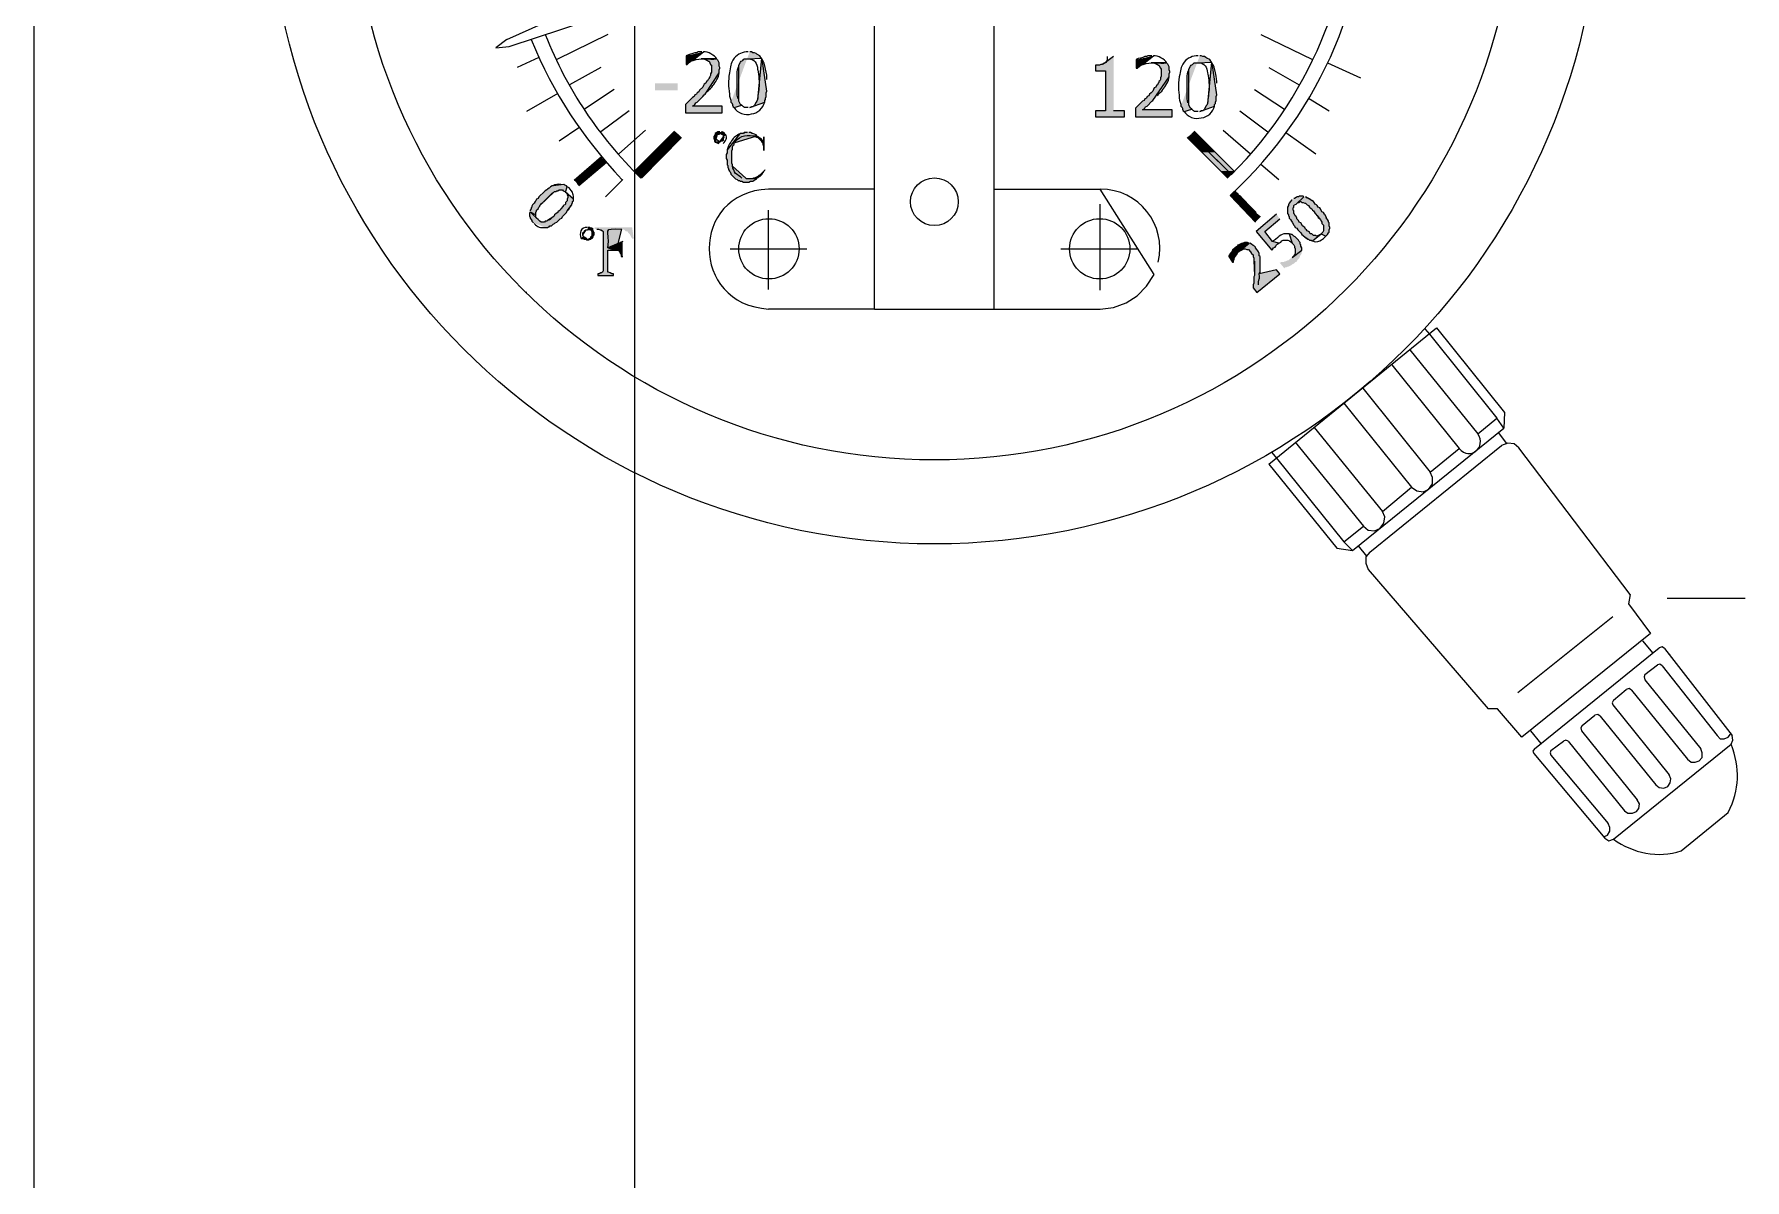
# Model space of a CAD drawing. Header units: millimetres. Extents: x 183355 to 194386, y -190559 to -183233.
# Drawn here: x 186177.2 to 186319.7, y -184347.4 to -184252 of the extents above; entities that cross this region are included whole.
import ezdxf

# ---------------------------------------------------------------- set-up
doc = ezdxf.new("R2010")
doc.units = ezdxf.units.MM
doc.header["$LTSCALE"] = 13
doc.linetypes.add('DASHED', pattern=[0.75, 0.5, -0.25])
doc.layers.add('4虚线层', color=6, linetype='DASHED')
doc.layers.add('PDF_几何图形', color=7, linetype='Continuous')
doc.layers.add('PDF_实体填充', color=7, linetype='Continuous', true_color=0xffffff)
doc.layers.add('标注、文本', color=3, linetype='Continuous', lineweight=25)

# ---------------------------------------------------------------- blocks, each defined once
blk = doc.blocks.new('A$C1C912F39')
at = {"layer": 'PDF_实体填充', "transparency": 33554559}
for points in [[(37.34, 66.23), (36.04, 66.23), (36.23, 66.23), (36.36, 66.17), (36.43, 66.17), (36.56, 66.1), (36.62, 66.04), (36.69, 66.04), (36.82, 65.77), (36.89, 65.71), (36.89, 65.12), (36.82, 64.99), (36.82, 64.86), (36.76, 64.73), (36.69, 64.67), (36.69, 64.6), (36.62, 64.53), (36.56, 64.4), (36.49, 64.34), (36.43, 64.21), (36.3, 64.14), (36.23, 64.01), (36.17, 63.88), (35.91, 63.62), (35.84, 63.49), (35.71, 63.42), (35.65, 63.29), (35.52, 63.23), (35.45, 63.1), (35.32, 63.03), (34.73, 62.45), (34.73, 61.73), (37.8, 61.73), (37.8, 62.31), (35.32, 62.31), (35.45, 62.38), (35.52, 62.45), (35.58, 62.58), (35.71, 62.64), (35.97, 62.9), (36.1, 63.03), (36.17, 63.1), (36.3, 63.23), (36.36, 63.29), (37.54, 65.06), (37.54, 65.32), (37.6, 65.45), (37.6, 65.51), (37.54, 65.64), (37.54, 65.91), (37.41, 66.17)], [(34.8, 66.49), (34.8, 65.77), (34.86, 65.77), (35.06, 65.97), (35.19, 66.04), (35.32, 66.1), (36.23, 66.82)], [(38.52, 62.64), (38.58, 62.58), (38.65, 62.45), (38.65, 62.38), (38.71, 62.25), (38.78, 62.18), (39.43, 62.38), (39.3, 62.45), (39.17, 62.71), (39.17, 62.77), (39.17, 65.64), (39.17, 65.71), (39.3, 65.97), (39.37, 66.04), (39.5, 66.1), (39.56, 66.17), (39.63, 66.23), (39.95, 66.23), (41.06, 66.3), (41, 66.36), (40.93, 66.49), (40.67, 66.62), (40.61, 66.69), (40.48, 66.75), (40.35, 66.75), (40.22, 66.82), (40.08, 66.82)], [(41.06, 66.3), (40.74, 62.84), (40.67, 62.71), (40.61, 62.64), (40.48, 62.38), (40.35, 62.25), (40.22, 62.25), (40.08, 62.18), (41.33, 62.64), (41.33, 62.77), (41.39, 62.84), (41.39, 62.97), (41.46, 63.1), (41.46, 63.42), (41.52, 63.56), (41.13, 66.17)], [(70.38, 66.43), (69.59, 65.84), (69.53, 65.84), (69.46, 65.77), (69.33, 65.77), (69.2, 65.71), (68.88, 65.71), (68.88, 65.25), (69.72, 65.25), (69.72, 61.92), (68.88, 61.92), (68.88, 61.4), (71.29, 61.4), (71.29, 61.92), (70.38, 61.92)], [(74.82, 65.91), (73.51, 65.91), (73.71, 65.91), (73.84, 65.84), (73.9, 65.84), (74.03, 65.77), (74.1, 65.71), (74.16, 65.71), (74.29, 65.45), (74.36, 65.38), (74.36, 64.8), (74.29, 64.67), (74.29, 64.53), (74.23, 64.4), (74.16, 64.34), (74.16, 64.27), (74.1, 64.21), (74.03, 64.08), (73.97, 64.01), (73.9, 63.88), (73.77, 63.82), (73.71, 63.69), (73.64, 63.56), (73.51, 63.42), (73.38, 63.29), (73.32, 63.16), (73.18, 63.1), (73.12, 62.97), (72.99, 62.9), (72.92, 62.77), (72.79, 62.71), (72.21, 62.12), (72.21, 61.4), (75.27, 61.4), (75.27, 61.99), (72.79, 61.99), (72.92, 62.05), (72.99, 62.12), (73.05, 62.25), (73.18, 62.31), (73.58, 62.71), (73.64, 62.77), (75.01, 64.73), (75.01, 64.99), (75.08, 65.12), (75.08, 65.19), (75.01, 65.32), (75.01, 65.58), (74.88, 65.84)], [(72.27, 66.17), (72.27, 65.45), (72.34, 65.45), (72.53, 65.64), (72.79, 65.77), (73.71, 66.49)], [(75.99, 62.31), (76.06, 62.25), (76.12, 62.12), (76.12, 62.05), (76.19, 61.92), (76.25, 61.86), (76.91, 62.05), (76.78, 62.12), (76.64, 62.38), (76.64, 62.45), (76.64, 65.32), (76.64, 65.38), (76.78, 65.64), (76.84, 65.71), (76.97, 65.77), (77.04, 65.84), (77.1, 65.91), (77.43, 65.91), (78.54, 65.97), (78.47, 66.04), (78.41, 66.17), (78.15, 66.3), (78.08, 66.36), (77.95, 66.43), (77.82, 66.43), (77.69, 66.49), (77.56, 66.49)], [(78.54, 65.97), (78.21, 62.51), (78.15, 62.38), (78.08, 62.31), (77.95, 62.05), (77.82, 61.92), (77.69, 61.92), (77.56, 61.86), (78.8, 62.31), (78.8, 62.45), (78.86, 62.51), (78.86, 62.64), (78.93, 62.77), (78.93, 63.1), (78.99, 63.23), (78.6, 65.84)], [(34.08, 63.62), (34.08, 64.21), (32.19, 64.21), (32.19, 63.62)], [(37.6, 60.16), (37.41, 60.16), (37.34, 60.1), (37.21, 60.03), (37.21, 59.96), (37.15, 59.83), (37.08, 59.77), (37.08, 59.57), (37.15, 59.51), (37.15, 59.38), (37.21, 59.31), (37.41, 59.96), (37.54, 59.96), (37.67, 60.03), (38, 60.03), (37.93, 60.1), (37.8, 60.16), (37.73, 60.16)], [(38, 60.03), (37.67, 60.03), (37.73, 59.96), (37.87, 59.9), (37.87, 59.83), (37.93, 59.7), (37.87, 59.57), (37.87, 59.44), (37.8, 59.38), (37.67, 59.38), (37.6, 59.31), (37.21, 59.31), (37.28, 59.31), (37.34, 59.25), (37.47, 59.18), (38.06, 59.96)], [(39.89, 60.1), (39.63, 60.1), (39.56, 60.03), (39.3, 60.03), (39.24, 59.96), (38.19, 58.66), (38.19, 58.4), (38.13, 58.27), (38.13, 57.94), (38.19, 57.81), (38.19, 57.42), (38.26, 57.35), (38.26, 57.22), (38.32, 57.09), (38.32, 57.03), (38.39, 56.9), (38.45, 56.83), (38.52, 56.7), (38.52, 56.63), (38.91, 56.24), (39.04, 56.18), (39.11, 56.11), (39.24, 56.11), (39.3, 56.05), (39.43, 56.05), (39.56, 55.98), (40.02, 55.98), (40.15, 56.05), (40.35, 56.05), (40.41, 56.11), (40.67, 56.24), (39.82, 56.24), (39.76, 56.31), (38.65, 57.29), (38.65, 57.42), (38.58, 57.55), (38.58, 58.59), (38.65, 58.72), (38.65, 58.92), (38.71, 59.05), (38.78, 59.12), (38.78, 59.25), (40.67, 59.83), (40.61, 59.9), (40.35, 60.03), (40.28, 60.03), (40.15, 60.1), (40.02, 60.1)], [(40.67, 59.83), (39.95, 59.83), (40.35, 59.83), (40.48, 59.77), (40.54, 59.7), (40.67, 59.64), (40.74, 59.64), (40.93, 59.44), (41.19, 59.51), (41.13, 59.51), (41.06, 59.64), (40.93, 59.7), (40.87, 59.77), (40.74, 59.83)], [(41.33, 59.77), (41.19, 59.77), (41.19, 59.51), (40.93, 59.44), (41, 59.38), (41.06, 59.25), (41.13, 59.18), (41.13, 59.05), (41.19, 58.99), (41.19, 58.59), (41.33, 58.59)], [(41.39, 57.03), (41.33, 57.03), (41.13, 56.83), (41.06, 56.77), (41, 56.7), (40.93, 56.63), (40.8, 56.57), (40.74, 56.5), (40.48, 56.37), (40.41, 56.37), (40.28, 56.31), (40.22, 56.31), (40.08, 56.24), (39.95, 56.24), (40.67, 56.24), (40.8, 56.31), (40.87, 56.37), (41, 56.44), (41.06, 56.5), (41.13, 56.57), (41.19, 56.7), (41.26, 56.77), (41.33, 56.9), (41.39, 56.96)], [(21.81, 53.5), (22.26, 53.24), (22.26, 53.44), (22.33, 53.57), (22.33, 53.63), (22.46, 53.76), (22.52, 53.89), (22.59, 53.96), (22.59, 54.02), (23.83, 55.2), (23.96, 55.2), (24.02, 55.26), (24.09, 55.26), (24.22, 55.33), (24.48, 55.33), (24.55, 55.26), (24.68, 55.2), (24.74, 55.13), (24.87, 55.59), (24.81, 55.66), (24.68, 55.72), (24.61, 55.79), (23.7, 55.66), (23.63, 55.66), (23.5, 55.59), (23.37, 55.46), (23.24, 55.39), (23.18, 55.33), (23.05, 55.26), (22.98, 55.2), (22.52, 54.74), (22.46, 54.61), (22.33, 54.55), (22.26, 54.42), (22.2, 54.35), (22.13, 54.22), (22, 54.09), (21.94, 53.96), (21.94, 53.89), (21.87, 53.83), (21.87, 53.76), (21.81, 53.63), (21.81, 53.57)], [(23.05, 52.2), (23.24, 52.2), (23.31, 52.26), (23.37, 52.26), (23.44, 52.33), (23.57, 52.33), (23.7, 52.46), (23.83, 52.52), (23.89, 52.59), (24.02, 52.65), (24.29, 52.91), (24.42, 52.98), (24.48, 53.11), (24.68, 53.31), (24.74, 53.37), (24.81, 53.44), (24.87, 53.57), (25.27, 54.09), (25.27, 54.15), (25.33, 54.28), (25.33, 54.35), (25.4, 54.42), (25.4, 54.55), (24.74, 55.13), (24.81, 55.07), (24.87, 55), (24.87, 54.94), (24.94, 54.81), (24.94, 54.68), (24.87, 54.55), (24.87, 54.42), (24.81, 54.35), (24.74, 54.28), (24.74, 54.15), (24.68, 54.09), (24.55, 54.02), (24.55, 53.96), (24.35, 53.76), (24.29, 53.63), (24.22, 53.57), (24.09, 53.5), (24.09, 53.44), (23.96, 53.37), (23.83, 53.24), (23.76, 53.11), (23.24, 52.78), (23.18, 52.72), (23.05, 52.72), (22.98, 52.65), (22.72, 52.65), (22.59, 52.72), (21.81, 53.5), (21.74, 53.37), (21.74, 53.17), (21.81, 53.04), (21.81, 52.98), (21.87, 52.85), (21.94, 52.78), (21.94, 52.72), (22.07, 52.59)], [(85.26, 54.48), (85.2, 54.48), (85.13, 54.35), (85, 54.22), (84.94, 54.09), (84.94, 54.02), (84.87, 53.89), (84.87, 53.37), (84.94, 53.24), (84.94, 53.17), (85, 53.11), (85, 52.98), (85.13, 52.85), (85.2, 52.72), (85.26, 52.65), (85.39, 52.39), (85.46, 52.33), (85.52, 52.2), (85.65, 52.13), (85.72, 52), (85.98, 51.74), (86.05, 51.61), (86.57, 51.22), (86.63, 51.22), (86.7, 51.15), (86.83, 51.15), (86.89, 51.09), (86.96, 51.09), (87.68, 51.67), (87.61, 51.61), (87.48, 51.54), (87.42, 51.54), (87.29, 51.48), (87.22, 51.54), (87.02, 51.54), (86.89, 51.67), (86.76, 51.67), (86.7, 51.8), (86.63, 51.87), (86.5, 51.93), (86.44, 52), (86.37, 52.07), (86.31, 52.2), (86.24, 52.26), (86.11, 52.33), (85.98, 52.59), (85.85, 52.65), (85.78, 52.78), (85.65, 52.91), (85.65, 52.98), (85.59, 53.11), (85.52, 53.17), (85.46, 53.31), (85.39, 53.37), (85.39, 53.57), (85.33, 53.63), (85.33, 53.83), (85.39, 53.89), (85.39, 54.02), (85.46, 54.09), (85.59, 54.15), (86.24, 54.74), (86.18, 54.81), (85.85, 54.81), (85.78, 54.74), (85.65, 54.74), (85.59, 54.68), (85.46, 54.61), (85.39, 54.61)], [(86.24, 54.74), (85.59, 54.15), (85.72, 54.28), (85.85, 54.28), (85.92, 54.35), (85.98, 54.35), (86.05, 54.28), (86.18, 54.28), (86.31, 54.22), (86.37, 54.22), (86.5, 54.09), (86.63, 54.02), (86.7, 53.89), (86.76, 53.83), (86.89, 53.76), (86.96, 53.63), (87.02, 53.57), (87.09, 53.5), (87.16, 53.37), (87.55, 52.91), (87.61, 52.85), (87.68, 52.72), (87.74, 52.65), (87.74, 52.52), (87.87, 52.39), (87.87, 51.93), (87.81, 51.8), (87.68, 51.67), (88.07, 51.48), (88.13, 51.54), (88.2, 51.61), (88.27, 51.74), (88.33, 51.8), (88.33, 52), (88.4, 52.13), (88.4, 52.2), (88.33, 52.33), (88.33, 52.59), (88.27, 52.65), (88.27, 52.72), (88.2, 52.85), (88.13, 52.91), (88.13, 53.04), (88.07, 53.11), (88, 53.24), (87.94, 53.31), (87.87, 53.44), (87.74, 53.5), (87.61, 53.76), (87.55, 53.83), (87.42, 53.89), (87.35, 54.02), (87.29, 54.09), (87.16, 54.15), (87.09, 54.28), (87.02, 54.35), (86.37, 54.74)], [(83.96, 53.31), (82.26, 51.87), (83.56, 50.3), (83.63, 50.37), (83.7, 50.5), (83.83, 50.56), (83.89, 50.63), (83.96, 50.76), (84.02, 50.82), (84.15, 50.89), (83.63, 51.02), (82.98, 51.87), (84.22, 52.91)], [(26.05, 51.28), (26.51, 51.28), (26.44, 51.28), (26.38, 51.35), (26.31, 51.35), (26.24, 51.48), (26.18, 51.54), (26.18, 51.74), (26.24, 51.8), (26.31, 51.87), (26.31, 51.93), (26.44, 52), (26.57, 52), (27.03, 52.07), (26.9, 52.13), (26.83, 52.13), (26.77, 52.2), (26.64, 52.2)], [(27.03, 52.07), (26.57, 52), (26.7, 52), (26.83, 51.93), (26.9, 51.8), (26.9, 51.54), (26.77, 51.41), (26.77, 51.35), (26.64, 51.28), (26.11, 51.28), (26.18, 51.22), (26.31, 51.15), (26.44, 51.15), (26.51, 51.09), (26.64, 51.09), (26.77, 51.15), (26.83, 51.15), (26.9, 51.22), (27.03, 51.28), (27.09, 51.41), (27.09, 51.48), (27.16, 51.54), (27.16, 51.8), (27.09, 51.93)], [(30.29, 52.2), (27.16, 52.2), (27.16, 52.07), (27.35, 52.07)], [(30.29, 52.2), (27.35, 52.07), (29.51, 52.07), (29.64, 52), (29.7, 51.93), (29.77, 51.87), (29.9, 51.87), (29.97, 51.74), (30.1, 51.61), (30.23, 51.35), (30.29, 51.28), (30.42, 51.28)], [(27.35, 52.07), (27.48, 52.07), (27.62, 52), (27.68, 52), (27.81, 51.93), (27.88, 51.87), (27.88, 48.6), (27.81, 48.47), (27.75, 48.41), (27.68, 48.41), (27.55, 48.34), (27.42, 48.34), (27.42, 48.21), (28.73, 48.21), (28.73, 48.34), (28.59, 48.34), (28.46, 48.41), (28.33, 48.47), (28.27, 48.47), (28.27, 50.3), (28.99, 50.3), (29.44, 52.07)], [(83.89, 51.28), (83.83, 51.28), (83.76, 51.15), (83.7, 51.15), (83.63, 51.02), (84.28, 51.54), (84.15, 51.48), (84.02, 51.35)], [(85, 51.67), (85.26, 50.89), (85.39, 50.76), (85.46, 50.63), (85.46, 50.56), (85.52, 50.43), (85.52, 50.04), (85.46, 49.91), (85.39, 49.85), (85.26, 49.71), (86.05, 50.3), (86.05, 50.5), (85.98, 50.63), (85.98, 50.76), (85.92, 50.82), (85.92, 50.96), (85.85, 51.02), (85.78, 51.15), (85.52, 51.41), (85.39, 51.48), (85.26, 51.61), (85.2, 51.61), (85.07, 51.67)], [(29.51, 51.02), (28.27, 50.5), (28.99, 50.3), (29.12, 50.3), (29.25, 50.17), (29.25, 50.11), (29.31, 50.04), (29.38, 49.91), (29.38, 49.78), (29.51, 49.78)], [(80.63, 50.63), (80.56, 50.56), (80.5, 50.5), (80.3, 50.3), (80.24, 50.17), (80.1, 50.04), (80.04, 49.91), (79.97, 49.85), (79.97, 49.78), (80.3, 49.32), (80.37, 49.32), (80.37, 49.45), (80.43, 49.52), (80.43, 49.65), (80.5, 49.78), (80.63, 49.91), (80.76, 50.17), (80.89, 50.24), (81.67, 50.89), (81.54, 50.96), (81.28, 50.96), (80.69, 50.69)], [(81.67, 50.89), (80.89, 50.24), (81.02, 50.3), (81.08, 50.37), (81.15, 50.37), (81.21, 50.43), (81.35, 50.43), (81.48, 50.37), (81.61, 50.37), (81.8, 50.17), (81.87, 50.04), (82, 49.91), (82, 49.78), (82.06, 49.65), (82.06, 49.45), (82.13, 48.21), (82.06, 48.08), (82.06, 47.56), (82, 47.43), (82, 47.17), (82.32, 46.78), (84.22, 48.34), (83.96, 48.67), (82.52, 48.34), (82.59, 48.47), (82.59, 49.39), (82.59, 49.78), (82.52, 49.85), (82.52, 50.04), (82.45, 50.17), (82.39, 50.24), (82.32, 50.37), (82.19, 50.5), (82.19, 50.56), (82.13, 50.63), (82, 50.69), (81.87, 50.82), (81.74, 50.89)], [(84.28, 49.26), (84.22, 49.26), (84.61, 48.8), (84.67, 48.87), (84.74, 48.87), (84.87, 48.93), (84.94, 48.93), (85.07, 49), (85.2, 49.06), (85.26, 49.13), (85.39, 49.19), (85.46, 49.26), (85.52, 49.32), (85.59, 49.32), (85.65, 49.39), (85.72, 49.52), (85.85, 49.65), (85.92, 49.78), (85.92, 49.85), (85.98, 49.91), (86.05, 50.04), (86.05, 50.3), (85.26, 49.71), (85.2, 49.65), (85.07, 49.58), (84.94, 49.45), (84.87, 49.45), (84.74, 49.39), (84.67, 49.39), (84.54, 49.32), (84.35, 49.32)]]:
    blk.add_hatch(color=7, dxfattribs=at).paths.add_polyline_path(points, flags=16)
at = {"layer": 'PDF_几何图形'}
for p, q in [((41.65, 47.04), (41.65, 53.63)), ((66, 50.43), (72.4, 50.43)), ((113.4, 21.64), (113.27, 20.86))]:
    blk.add_line(p, q, dxfattribs=at)
for points in [[(19.85, 67.86), (47.59, 80.27)], [(50.47, 45.41), (50.47, 77.2)], [(60.45, 45.41), (60.45, 77.13)], [(20.04, 67.28), (48.96, 76.81)], [(19.85, 67.86), (18.93, 67.15), (20.04, 67.28)], [(28.27, 68.26), (24.02, 66.17)], [(82.65, 68.26), (86.96, 66.17)], [(22.52, 66.36), (20.7, 65.51)], [(37.34, 66.23), (36.04, 66.23), (36.23, 66.23), (36.36, 66.17), (36.43, 66.17), (36.56, 66.1), (36.62, 66.04), (36.69, 66.04), (36.82, 65.77), (36.89, 65.71), (36.89, 65.12), (36.82, 64.99), (36.82, 64.86), (36.76, 64.73), (36.69, 64.67), (36.69, 64.6), (36.62, 64.53), (36.56, 64.4), (36.49, 64.34), (36.43, 64.21), (36.3, 64.14), (36.23, 64.01), (36.17, 63.88), (35.91, 63.62), (35.84, 63.49), (35.71, 63.42), (35.65, 63.29), (35.52, 63.23), (35.45, 63.1), (35.32, 63.03), (34.73, 62.45), (34.73, 61.73), (37.8, 61.73), (37.8, 62.31), (35.32, 62.31), (35.45, 62.38), (35.52, 62.45), (35.58, 62.58), (35.71, 62.64), (35.97, 62.9), (36.1, 63.03), (36.17, 63.1), (36.3, 63.23), (36.36, 63.29), (37.54, 65.06), (37.54, 65.32), (37.6, 65.45), (37.6, 65.51), (37.54, 65.64), (37.54, 65.91), (37.41, 66.17)], [(34.8, 66.49), (34.8, 65.77), (34.86, 65.77), (35.06, 65.97), (35.19, 66.04), (35.32, 66.1), (36.23, 66.82)], [(38.52, 62.64), (38.58, 62.58), (38.65, 62.45), (38.65, 62.38), (38.71, 62.25), (38.78, 62.18), (39.43, 62.38), (39.3, 62.45), (39.17, 62.71), (39.17, 62.77), (39.17, 65.64), (39.17, 65.71), (39.3, 65.97), (39.37, 66.04), (39.5, 66.1), (39.56, 66.17), (39.63, 66.23), (39.95, 66.23), (41.06, 66.3), (41, 66.36), (40.93, 66.49), (40.67, 66.62), (40.61, 66.69), (40.48, 66.75), (40.35, 66.75), (40.22, 66.82), (40.08, 66.82)], [(41.06, 66.3), (40.74, 62.84), (40.67, 62.71), (40.61, 62.64), (40.48, 62.38), (40.35, 62.25), (40.22, 62.25), (40.08, 62.18), (41.33, 62.64), (41.33, 62.77), (41.39, 62.84), (41.39, 62.97), (41.46, 63.1), (41.46, 63.42), (41.52, 63.56), (41.13, 66.17)], [(70.38, 66.43), (69.59, 65.84), (69.53, 65.84), (69.46, 65.77), (69.33, 65.77), (69.2, 65.71), (68.88, 65.71), (68.88, 65.25), (69.72, 65.25), (69.72, 61.92), (68.88, 61.92), (68.88, 61.4), (71.29, 61.4), (71.29, 61.92), (70.38, 61.92)], [(74.82, 65.91), (73.51, 65.91), (73.71, 65.91), (73.84, 65.84), (73.9, 65.84), (74.03, 65.77), (74.1, 65.71), (74.16, 65.71), (74.29, 65.45), (74.36, 65.38), (74.36, 64.8), (74.29, 64.67), (74.29, 64.53), (74.23, 64.4), (74.16, 64.34), (74.16, 64.27), (74.1, 64.21), (74.03, 64.08), (73.97, 64.01), (73.9, 63.88), (73.77, 63.82), (73.71, 63.69), (73.64, 63.56), (73.51, 63.42), (73.38, 63.29), (73.32, 63.16), (73.18, 63.1), (73.12, 62.97), (72.99, 62.9), (72.92, 62.77), (72.79, 62.71), (72.21, 62.12), (72.21, 61.4), (75.27, 61.4), (75.27, 61.99), (72.79, 61.99), (72.92, 62.05), (72.99, 62.12), (73.05, 62.25), (73.18, 62.31), (73.58, 62.71), (73.64, 62.77), (75.01, 64.73), (75.01, 64.99), (75.08, 65.12), (75.08, 65.19), (75.01, 65.32), (75.01, 65.58), (74.88, 65.84)], [(72.27, 66.17), (72.27, 65.45), (72.34, 65.45), (72.53, 65.64), (72.79, 65.77), (73.71, 66.49)], [(75.99, 62.31), (76.06, 62.25), (76.12, 62.12), (76.12, 62.05), (76.19, 61.92), (76.25, 61.86), (76.91, 62.05), (76.78, 62.12), (76.64, 62.38), (76.64, 62.45), (76.64, 65.32), (76.64, 65.38), (76.78, 65.64), (76.84, 65.71), (76.97, 65.77), (77.04, 65.84), (77.1, 65.91), (77.43, 65.91), (78.54, 65.97), (78.47, 66.04), (78.41, 66.17), (78.15, 66.3), (78.08, 66.36), (77.95, 66.43), (77.82, 66.43), (77.69, 66.49), (77.56, 66.49)], [(78.54, 65.97), (78.21, 62.51), (78.15, 62.38), (78.08, 62.31), (77.95, 62.05), (77.82, 61.92), (77.69, 61.92), (77.56, 61.86), (78.8, 62.31), (78.8, 62.45), (78.86, 62.51), (78.86, 62.64), (78.93, 62.77), (78.93, 63.1), (78.99, 63.23), (78.6, 65.84)], [(88.2, 65.91), (90.94, 64.67)], [(27.68, 65.51), (25.07, 64.08)], [(83.3, 65.51), (85.85, 64.08)], [(24.09, 63.36), (21.48, 61.86)], [(28.79, 63.69), (26.31, 62.05)], [(82.13, 63.69), (84.61, 62.05)], [(86.63, 62.97), (88.33, 61.92)], [(30.03, 61.92), (27.68, 60.16)], [(80.89, 61.92), (83.24, 60.16)], [(25.85, 60.49), (24.22, 59.38)], [(31.4, 60.29), (29.18, 58.33)], [(33.82, 60.23), (30.49, 56.9)], [(37.6, 60.16), (37.41, 60.16), (37.34, 60.1), (37.21, 60.03), (37.21, 59.96), (37.15, 59.83), (37.08, 59.77), (37.08, 59.57), (37.15, 59.51), (37.15, 59.38), (37.21, 59.31), (37.41, 59.96), (37.54, 59.96), (37.67, 60.03), (38, 60.03), (37.93, 60.1), (37.8, 60.16), (37.73, 60.16)], [(38, 60.03), (37.67, 60.03), (37.73, 59.96), (37.87, 59.9), (37.87, 59.83), (37.93, 59.7), (37.87, 59.57), (37.87, 59.44), (37.8, 59.38), (37.67, 59.38), (37.6, 59.31), (37.21, 59.31), (37.28, 59.31), (37.34, 59.25), (37.47, 59.18), (38.06, 59.96)], [(39.89, 60.1), (39.63, 60.1), (39.56, 60.03), (39.3, 60.03), (39.24, 59.96), (38.19, 58.66), (38.19, 58.4), (38.13, 58.27), (38.13, 57.94), (38.19, 57.81), (38.19, 57.42), (38.26, 57.35), (38.26, 57.22), (38.32, 57.09), (38.32, 57.03), (38.39, 56.9), (38.45, 56.83), (38.52, 56.7), (38.52, 56.63), (38.91, 56.24), (39.04, 56.18), (39.11, 56.11), (39.24, 56.11), (39.3, 56.05), (39.43, 56.05), (39.56, 55.98), (40.02, 55.98), (40.15, 56.05), (40.35, 56.05), (40.41, 56.11), (40.67, 56.24), (39.82, 56.24), (39.76, 56.31), (38.65, 57.29), (38.65, 57.42), (38.58, 57.55), (38.58, 58.59), (38.65, 58.72), (38.65, 58.92), (38.71, 59.05), (38.78, 59.12), (38.78, 59.25), (40.67, 59.83), (40.61, 59.9), (40.35, 60.03), (40.28, 60.03), (40.15, 60.1), (40.02, 60.1)], [(77.1, 60.23), (80.43, 56.9)], [(79.52, 60.29), (81.8, 58.33)], [(84.74, 60.1), (87.22, 58.33)], [(32.84, 58.72), (30.75, 56.63)], [(32.9, 58.72), (30.75, 56.63)], [(34.41, 59.7), (31.08, 56.31)], [(76.51, 59.7), (79.91, 56.31)], [(77.88, 58.92), (79.97, 56.83)], [(78.08, 58.72), (80.17, 56.63)], [(27.75, 58.07), (25.46, 56.11)], [(27.94, 57.88), (25.66, 55.92)], [(28.14, 57.61), (25.85, 55.66)], [(82.65, 57.48), (84.15, 56.18)], [(21.81, 53.5), (22.26, 53.24), (22.26, 53.44), (22.33, 53.57), (22.33, 53.63), (22.46, 53.76), (22.52, 53.89), (22.59, 53.96), (22.59, 54.02), (23.83, 55.2), (23.96, 55.2), (24.02, 55.26), (24.09, 55.26), (24.22, 55.33), (24.48, 55.33), (24.55, 55.26), (24.68, 55.2), (24.74, 55.13), (24.87, 55.59), (24.81, 55.66), (24.68, 55.72), (24.61, 55.79), (23.7, 55.66), (23.63, 55.66), (23.5, 55.59), (23.37, 55.46), (23.24, 55.39), (23.18, 55.33), (23.05, 55.26), (22.98, 55.2), (22.52, 54.74), (22.46, 54.61), (22.33, 54.55), (22.26, 54.42), (22.2, 54.35), (22.13, 54.22), (22, 54.09), (21.94, 53.96), (21.94, 53.89), (21.87, 53.83), (21.87, 53.76), (21.81, 53.63), (21.81, 53.57)], [(29.51, 56.18), (28.07, 54.74)], [(23.05, 52.2), (23.24, 52.2), (23.31, 52.26), (23.37, 52.26), (23.44, 52.33), (23.57, 52.33), (23.7, 52.46), (23.83, 52.52), (23.89, 52.59), (24.02, 52.65), (24.29, 52.91), (24.42, 52.98), (24.48, 53.11), (24.68, 53.31), (24.74, 53.37), (24.81, 53.44), (24.87, 53.57), (25.27, 54.09), (25.27, 54.15), (25.33, 54.28), (25.33, 54.35), (25.4, 54.42), (25.4, 54.55), (24.74, 55.13), (24.81, 55.07), (24.87, 55), (24.87, 54.94), (24.94, 54.81), (24.94, 54.68), (24.87, 54.55), (24.87, 54.42), (24.81, 54.35), (24.74, 54.28), (24.74, 54.15), (24.68, 54.09), (24.55, 54.02), (24.55, 53.96), (24.35, 53.76), (24.29, 53.63), (24.22, 53.57), (24.09, 53.5), (24.09, 53.44), (23.96, 53.37), (23.83, 53.24), (23.76, 53.11), (23.24, 52.78), (23.18, 52.72), (23.05, 52.72), (22.98, 52.65), (22.72, 52.65), (22.59, 52.72), (21.81, 53.5), (21.74, 53.37), (21.74, 53.17), (21.81, 53.04), (21.81, 52.98), (21.87, 52.85), (21.94, 52.78), (21.94, 52.72), (22.07, 52.59)], [(50.47, 55.39), (41.65, 55.39)], [(50.47, 45.41), (69.27, 45.41), (70.38, 45.54), (71.42, 45.93), (72.34, 46.52), (73.12, 47.3), (73.77, 48.28), (69.27, 55.39)], [(60.45, 55.39), (69.27, 55.39)], [(69.27, 46.97), (69.27, 54.15)], [(80.1, 54.87), (82.19, 52.65)], [(80.37, 55.07), (82.39, 52.85)], [(85.26, 54.48), (85.2, 54.48), (85.13, 54.35), (85, 54.22), (84.94, 54.09), (84.94, 54.02), (84.87, 53.89), (84.87, 53.37), (84.94, 53.24), (84.94, 53.17), (85, 53.11), (85, 52.98), (85.13, 52.85), (85.2, 52.72), (85.26, 52.65), (85.39, 52.39), (85.46, 52.33), (85.52, 52.2), (85.65, 52.13), (85.72, 52), (85.98, 51.74), (86.05, 51.61), (86.57, 51.22), (86.63, 51.22), (86.7, 51.15), (86.83, 51.15), (86.89, 51.09), (86.96, 51.09), (87.68, 51.67), (87.61, 51.61), (87.48, 51.54), (87.42, 51.54), (87.29, 51.48), (87.22, 51.54), (87.02, 51.54), (86.89, 51.67), (86.76, 51.67), (86.7, 51.8), (86.63, 51.87), (86.5, 51.93), (86.44, 52), (86.37, 52.07), (86.31, 52.2), (86.24, 52.26), (86.11, 52.33), (85.98, 52.59), (85.85, 52.65), (85.78, 52.78), (85.65, 52.91), (85.65, 52.98), (85.59, 53.11), (85.52, 53.17), (85.46, 53.31), (85.39, 53.37), (85.39, 53.57), (85.33, 53.63), (85.33, 53.83), (85.39, 53.89), (85.39, 54.02), (85.46, 54.09), (85.59, 54.15), (86.24, 54.74), (86.18, 54.81), (85.85, 54.81), (85.78, 54.74), (85.65, 54.74), (85.59, 54.68), (85.46, 54.61), (85.39, 54.61)], [(86.24, 54.74), (85.59, 54.15), (85.72, 54.28), (85.85, 54.28), (85.92, 54.35), (85.98, 54.35), (86.05, 54.28), (86.18, 54.28), (86.31, 54.22), (86.37, 54.22), (86.5, 54.09), (86.63, 54.02), (86.7, 53.89), (86.76, 53.83), (86.89, 53.76), (86.96, 53.63), (87.02, 53.57), (87.09, 53.5), (87.16, 53.37), (87.55, 52.91), (87.61, 52.85), (87.68, 52.72), (87.74, 52.65), (87.74, 52.52), (87.87, 52.39), (87.87, 51.93), (87.81, 51.8), (87.68, 51.67), (88.07, 51.48), (88.13, 51.54), (88.2, 51.61), (88.27, 51.74), (88.33, 51.8), (88.33, 52), (88.4, 52.13), (88.4, 52.2), (88.33, 52.33), (88.33, 52.59), (88.27, 52.65), (88.27, 52.72), (88.2, 52.85), (88.13, 52.91), (88.13, 53.04), (88.07, 53.11), (88, 53.24), (87.94, 53.31), (87.87, 53.44), (87.74, 53.5), (87.61, 53.76), (87.55, 53.83), (87.42, 53.89), (87.35, 54.02), (87.29, 54.09), (87.16, 54.15), (87.09, 54.28), (87.02, 54.35), (86.37, 54.74)], [(83.96, 53.31), (82.26, 51.87), (83.56, 50.3), (83.63, 50.37), (83.7, 50.5), (83.83, 50.56), (83.89, 50.63), (83.96, 50.76), (84.02, 50.82), (84.15, 50.89), (83.63, 51.02), (82.98, 51.87), (84.22, 52.91)], [(26.05, 51.28), (26.51, 51.28), (26.44, 51.28), (26.38, 51.35), (26.31, 51.35), (26.24, 51.48), (26.18, 51.54), (26.18, 51.74), (26.24, 51.8), (26.31, 51.87), (26.31, 51.93), (26.44, 52), (26.57, 52), (27.03, 52.07), (26.9, 52.13), (26.83, 52.13), (26.77, 52.2), (26.64, 52.2)], [(27.35, 52.07), (27.48, 52.07), (27.62, 52), (27.68, 52), (27.81, 51.93), (27.88, 51.87), (27.88, 48.6), (27.81, 48.47), (27.75, 48.41), (27.68, 48.41), (27.55, 48.34), (27.42, 48.34), (27.42, 48.21), (28.73, 48.21), (28.73, 48.34), (28.59, 48.34), (28.46, 48.41), (28.33, 48.47), (28.27, 48.47), (28.27, 50.3), (28.99, 50.3), (29.44, 52.07)], [(85, 51.67), (85.26, 50.89), (85.39, 50.76), (85.46, 50.63), (85.46, 50.56), (85.52, 50.43), (85.52, 50.04), (85.46, 49.91), (85.39, 49.85), (85.26, 49.71), (86.05, 50.3), (86.05, 50.5), (85.98, 50.63), (85.98, 50.76), (85.92, 50.82), (85.92, 50.96), (85.85, 51.02), (85.78, 51.15), (85.52, 51.41), (85.39, 51.48), (85.26, 51.61), (85.2, 51.61), (85.07, 51.67)], [(29.51, 51.02), (28.27, 50.5), (28.99, 50.3), (29.12, 50.3), (29.25, 50.17), (29.25, 50.11), (29.31, 50.04), (29.38, 49.91), (29.38, 49.78), (29.51, 49.78)], [(38.45, 50.43), (44.85, 50.43)], [(80.63, 50.63), (80.56, 50.56), (80.5, 50.5), (80.3, 50.3), (80.24, 50.17), (80.1, 50.04), (80.04, 49.91), (79.97, 49.85), (79.97, 49.78), (80.3, 49.32), (80.37, 49.32), (80.37, 49.45), (80.43, 49.52), (80.43, 49.65), (80.5, 49.78), (80.63, 49.91), (80.76, 50.17), (80.89, 50.24), (81.67, 50.89), (81.54, 50.96), (81.28, 50.96), (80.69, 50.69)], [(81.67, 50.89), (80.89, 50.24), (81.02, 50.3), (81.08, 50.37), (81.15, 50.37), (81.21, 50.43), (81.35, 50.43), (81.48, 50.37), (81.61, 50.37), (81.8, 50.17), (81.87, 50.04), (82, 49.91), (82, 49.78), (82.06, 49.65), (82.06, 49.45), (82.13, 48.21), (82.06, 48.08), (82.06, 47.56), (82, 47.43), (82, 47.17), (82.32, 46.78), (84.22, 48.34), (83.96, 48.67), (82.52, 48.34), (82.59, 48.47), (82.59, 49.39), (82.59, 49.78), (82.52, 49.85), (82.52, 50.04), (82.45, 50.17), (82.39, 50.24), (82.32, 50.37), (82.19, 50.5), (82.19, 50.56), (82.13, 50.63), (82, 50.69), (81.87, 50.82), (81.74, 50.89)], [(20.89, 47.3), (20.89, 47.36)], [(21.48, 46.78), (21.48, 46.84)], [(50.47, 45.41), (41.65, 45.41)], [(83.3, 32.48), (97.27, 43.84)], [(96.3, 43.77), (96.69, 43.32)], [(96.69, 43.32), (102.3, 36.33)], [(97.27, 43.84), (102.95, 36.79)], [(95.05, 42.01), (100.73, 35.03)], [(93.55, 40.77), (99.17, 33.79)], [(91.14, 38.81), (96.75, 31.83)], [(89.57, 37.57), (95.19, 30.59)], [(100.73, 35.03), (102.3, 36.33)], [(102.95, 36.79), (102.89, 35.48), (102.3, 36.33)], [(85.52, 34.31), (91.2, 27.32)], [(87.09, 35.55), (92.77, 28.56)], [(90.29, 25.3), (102.89, 35.48)], [(102.43, 35.09), (103.08, 34.24)], [(104.13, 33.85), (103.74, 34.18), (103.22, 34.24), (102.69, 34.05)], [(83.56, 33.46), (83.96, 33)], [(83.96, 33), (89.57, 26.02)], [(91.73, 25.17), (102.69, 34.05)], [(96.75, 31.83), (99.17, 33.79)], [(113.4, 21.64), (104.13, 33.85)], [(83.3, 32.48), (88.98, 25.49)], [(95.19, 30.59), (95.64, 30.26), (96.16, 30.19), (96.62, 30.39), (96.95, 30.85), (96.95, 31.37), (96.75, 31.83)], [(92.77, 28.56), (95.19, 30.59)], [(91.2, 27.32), (91.59, 27), (92.12, 26.93), (92.57, 27.13), (92.9, 27.58), (92.97, 28.11), (92.77, 28.56)], [(89.57, 26.02), (91.2, 27.32)], [(89.57, 26.02), (90.29, 25.3)], [(90.75, 25.69), (91.46, 24.84)], [(88.98, 25.49), (90.29, 25.3)], [(91.73, 25.17), (91.4, 24.78), (91.4, 24.25), (91.59, 23.73)], [(91.59, 23.73), (101.58, 12.11)], [(113.27, 20.86), (115.1, 18.38)], [(104.06, 13.48), (111.96, 19.81)], [(115.1, 18.38), (104.39, 9.76), (102.37, 12.11), (101.58, 12.11)], [(105.44, 8.78), (115.82, 17.2)], [(114.44, 17.79), (115.29, 16.75)], [(116.27, 17.14), (116.08, 17.27), (115.82, 17.2)], [(116.27, 17.14), (121.89, 9.89)], [(114.64, 14.98), (115.68, 15.77)], [(116.08, 15.7), (115.88, 15.83), (115.68, 15.77)], [(116.08, 15.7), (120.65, 9.89)], [(116.66, 16.62), (116.73, 16.68)], [(114.64, 14.98), (114.58, 14.79), (114.64, 14.53)], [(114.64, 14.53), (119.28, 8.78)], [(112.03, 12.83), (111.9, 12.63), (111.96, 12.44)], [(112.03, 12.83), (113.07, 13.74)], [(113.53, 13.68), (113.33, 13.81), (113.07, 13.74)], [(113.53, 13.68), (118.17, 7.93)], [(109.42, 10.74), (110.46, 11.59)], [(110.92, 11.52), (110.72, 11.65), (110.46, 11.59)], [(110.92, 11.52), (115.55, 5.78)], [(111.96, 12.44), (116.66, 6.63)], [(105.11, 10.28), (105.96, 9.24)], [(109.42, 10.74), (109.29, 10.54), (109.35, 10.28)], [(109.35, 10.28), (113.99, 4.54)], [(120.65, 9.89), (120.91, 9.63), (121.23, 9.63), (121.56, 9.76), (121.76, 10.02)], [(105.44, 8.78), (105.3, 8.59), (105.37, 8.39)], [(106.81, 8.65), (106.74, 8.45), (106.81, 8.26)], [(106.81, 8.65), (107.85, 9.43)], [(108.24, 9.43), (108.05, 9.5), (107.85, 9.43)], [(108.24, 9.43), (112.94, 3.62)], [(112.03, 1.27), (121.82, 9.17)], [(118.17, 7.93), (118.49, 7.67), (118.82, 7.67), (119.15, 7.8), (119.41, 8.06), (119.41, 8.45), (119.28, 8.78)], [(121.82, 9.17), (121.95, 9.5), (121.89, 9.89)], [(105.37, 8.39), (111.31, 1.34)], [(106.81, 8.26), (111.57, 2.58)], [(115.55, 5.78), (115.82, 5.58), (116.21, 5.52), (116.53, 5.65), (116.73, 5.97), (116.79, 6.3), (116.66, 6.63)], [(112.94, 3.62), (113.2, 3.43), (113.6, 3.43), (113.92, 3.56), (114.12, 3.82), (114.18, 4.21), (113.99, 4.54)], [(117.64, 0.29), (121.56, 3.49)], [(111.18, 1.47), (111.51, 1.6), (111.7, 1.93), (111.7, 2.25), (111.57, 2.58)], [(111.31, 1.34), (111.64, 1.14), (112.03, 1.27)]]:
    blk.add_lwpolyline(points, dxfattribs=at)
for centre, radius in [((55.46, 81.31), 55.46), ((55.46, 81.31), 48.47), ((55.46, 81.31), 48.47), ((55.46, 54.34), 1.99), ((41.68, 50.42), 2.51), ((69.23, 50.42), 2.51)]:
    blk.add_circle(centre, radius, dxfattribs=at)
for points in [[(80.17, 56.57), (94.27, 70.66), (93.79, 93.78), (78.99, 107.17)], [(80.1, 54.87), (95.62, 69.21), (95.5, 93.9), (79.78, 108.08)], [(21.87, 67.86), (23.8, 63.23), (26.04, 59.86), (29.44, 56.18)], [(23.05, 68.26), (24.93, 63.57), (27.43, 59.87), (31.01, 56.31)], [(35.52, 66.75), (35.29, 66.62), (35.02, 66.65), (34.8, 66.49)], [(35.38, 66.1), (35.99, 66.36), (36.66, 66.16), (37.34, 66.23)], [(36.1, 66.82), (35.53, 66.85), (35.85, 66.74), (35.52, 66.75)], [(37.34, 66.23), (37.16, 66.53), (36.59, 66.85), (36.23, 66.82)], [(38.78, 66.3), (38.48, 65.79), (38.47, 65.62), (38.39, 65.06)], [(39.95, 66.82), (39.51, 66.84), (39.08, 66.63), (38.78, 66.3)], [(39.04, 64.27), (39.06, 64.73), (38.97, 65.22), (39.17, 65.64)], [(39.95, 66.23), (40.49, 66.25), (40.7, 65.84), (40.74, 65.38)], [(41.52, 64.53), (41.53, 64.82), (41.34, 65.98), (41.13, 66.17)], [(69.85, 66.43), (69.88, 66.2), (69.85, 65.92), (69.59, 65.84)], [(72.99, 66.43), (72.76, 66.3), (72.49, 66.32), (72.27, 66.17)], [(72.86, 65.77), (73.46, 66.03), (74.13, 65.83), (74.82, 65.91)], [(73.58, 66.49), (73, 66.53), (73.32, 66.41), (72.99, 66.43)], [(74.82, 65.91), (74.64, 66.2), (74.06, 66.52), (73.71, 66.49)], [(76.25, 65.97), (75.95, 65.46), (75.95, 65.3), (75.86, 64.73)], [(77.43, 66.49), (76.98, 66.51), (76.55, 66.3), (76.25, 65.97)], [(77.43, 65.91), (77.96, 65.92), (78.17, 65.52), (78.21, 65.06)], [(78.99, 64.21), (79.01, 64.5), (78.81, 65.65), (78.6, 65.84)], [(37.02, 64.01), (37.22, 64.24), (37.52, 64.75), (37.54, 65.06)], [(38.39, 65.06), (38.27, 64.34), (38.32, 64), (38.39, 63.29)], [(39.04, 63.62), (39.04, 63.84), (39.04, 64.06), (39.04, 64.27)], [(40.74, 65.38), (40.81, 65.24), (40.88, 64.31), (40.87, 64.14)], [(40.87, 64.14), (40.86, 63.7), (40.76, 63.27), (40.74, 62.84)], [(74.49, 63.69), (74.69, 63.91), (74.99, 64.43), (75.01, 64.73)], [(75.86, 64.73), (75.74, 64.02), (75.79, 63.67), (75.86, 62.97)], [(76.51, 63.95), (76.53, 64.41), (76.45, 64.89), (76.64, 65.32)], [(78.21, 65.06), (78.29, 64.92), (78.36, 63.99), (78.34, 63.82)], [(36.56, 63.49), (36.65, 63.72), (36.92, 63.79), (37.02, 64.01)], [(38.39, 63.29), (38.38, 63.07), (38.53, 62.87), (38.52, 62.64)], [(39.11, 62.9), (39.06, 63.26), (39.02, 63.12), (39.04, 63.62)], [(74.03, 63.16), (74.13, 63.39), (74.4, 63.46), (74.49, 63.69)], [(75.86, 62.97), (75.85, 62.74), (76, 62.54), (75.99, 62.31)], [(76.58, 62.58), (76.54, 62.93), (76.49, 62.79), (76.51, 63.29)], [(76.51, 63.29), (76.51, 63.51), (76.51, 63.73), (76.51, 63.95)], [(78.34, 63.82), (78.33, 63.38), (78.24, 62.95), (78.21, 62.51)], [(38.78, 62.18), (39.04, 61.74), (39.72, 61.48), (40.22, 61.66)], [(39.95, 62.18), (39.61, 62.19), (39.68, 62.13), (39.43, 62.38)], [(40.22, 61.66), (40.76, 61.68), (41.18, 62.15), (41.33, 62.64)], [(76.25, 61.86), (76.51, 61.42), (77.19, 61.16), (77.69, 61.34)], [(77.43, 61.86), (77.09, 61.87), (77.15, 61.8), (76.91, 62.05)], [(77.69, 61.34), (78.24, 61.35), (78.65, 61.82), (78.8, 62.31)], [(37.6, 59.31), (37.14, 59.58), (37.28, 59.61), (37.41, 59.96)], [(37.87, 59.18), (38.06, 59.43), (38.25, 59.64), (38.06, 59.96)], [(39.17, 59.96), (38.91, 59.8), (38.65, 59.6), (38.52, 59.31)], [(38.84, 59.31), (39.32, 59.97), (39.9, 59.84), (40.67, 59.83)], [(38.52, 59.31), (38.3, 59.13), (38.33, 58.86), (38.19, 58.66)], [(38.91, 56.7), (38.8, 56.89), (38.67, 57.07), (38.65, 57.29)], [(24.35, 55.79), (24.08, 55.78), (23.92, 55.84), (23.7, 55.66)], [(25.33, 55.13), (25.1, 55.32), (25.19, 55.46), (24.87, 55.59)], [(39.43, 56.31), (39.26, 56.45), (39.08, 56.56), (38.91, 56.7)], [(22.65, 54.09), (22.78, 54.22), (22.92, 54.35), (23.05, 54.48)], [(23.05, 54.48), (23.18, 54.61), (23.31, 54.74), (23.44, 54.87)], [(23.44, 54.87), (23.66, 55.13), (23.67, 55.04), (23.83, 55.2)], [(25.4, 54.55), (25.42, 55), (25.35, 54.86), (25.33, 55.13)], [(41.65, 55.39), (35.02, 55.11), (35.08, 45.79), (41.65, 45.41)], [(74.1, 49.32), (74.81, 52.46), (72.5, 55.4), (69.27, 55.39)], [(86.89, 54.42), (86.68, 54.7), (86.59, 54.55), (86.37, 54.74)], [(22.46, 52.85), (22.22, 53.11), (22.26, 52.93), (22.26, 53.24)], [(23.63, 53.04), (23.52, 52.95), (23.41, 52.75), (23.24, 52.78)], [(25, 53.63), (25.07, 53.8), (25.13, 53.96), (25.27, 54.09)], [(87.22, 53.31), (87.47, 53.08), (87.3, 53.13), (87.55, 52.91)], [(22.13, 52.52), (22.43, 52.22), (22.64, 52.17), (23.05, 52.2)], [(26.57, 52.2), (26.01, 52.27), (25.86, 51.7), (26.05, 51.28)], [(28.27, 50.5), (28.51, 52.1), (27.64, 52.12), (29.44, 52.07)], [(85, 51.67), (84.22, 51.72), (84.38, 51.55), (83.63, 51.02)], [(86.18, 51.54), (86.4, 51.28), (86.41, 51.38), (86.57, 51.22)], [(86.96, 51.09), (87.28, 50.85), (87.86, 51.22), (88.07, 51.48)], [(29.38, 51.02), (29.16, 50.27), (29.21, 50.55), (28.27, 50.5)], [(81.15, 50.89), (80.97, 50.89), (80.85, 50.76), (80.69, 50.69)], [(84.15, 50.89), (84.45, 50.99), (84.31, 51.19), (84.74, 51.15)], [(84.74, 51.15), (84.97, 51.19), (85.12, 51.05), (85.26, 50.89)], [(82.13, 49.39), (82.13, 49), (82.13, 48.6), (82.13, 48.21)], [(82.59, 48.8), (82.59, 49), (82.59, 49.19), (82.59, 49.39)], [(82.45, 47.43), (82.43, 48.03), (82.56, 47.61), (82.52, 48.34)], [(99.17, 33.79), (100.07, 32.73), (101.46, 33.89), (100.73, 35.03)], [(121.56, 3.49), (122.56, 5.41), (122.55, 7.17), (121.82, 9.17)], [(112.03, 1.27), (113.61, 0.1), (115.75, -0.35), (117.64, 0.29)]]:
    blk.add_open_spline(points, degree=3, dxfattribs=at)
at = {"layer": 'PDF_实体填充', "transparency": 33554559}
for points in [[(33.56, 59.96), (33.3, 59.7), (34.41, 59.7)], [(33.82, 60.23), (33.56, 59.96), (34.14, 59.96)], [(33.56, 59.96), (34.14, 59.96), (34.41, 59.7)], [(76.84, 59.96), (76.51, 59.7), (77.62, 59.7)], [(76.71, 59.83), (76.51, 59.7), (77.1, 59.7)], [(76.84, 59.96), (76.71, 59.83), (76.97, 59.83)], [(76.71, 59.83), (76.97, 59.83), (77.1, 59.7)], [(77.1, 60.23), (76.84, 59.96), (77.36, 59.96)], [(76.97, 60.1), (76.84, 59.96), (77.36, 59.96)], [(76.84, 59.96), (77.36, 59.96), (77.62, 59.7)], [(76.84, 59.96), (76.97, 59.83), (77.56, 59.83)], [(76.84, 59.96), (77.36, 59.96), (77.56, 59.83)], [(77.1, 60.23), (76.97, 60.1), (77.23, 60.1)], [(76.97, 60.1), (77.23, 60.1), (77.36, 59.96)], [(76.97, 59.83), (77.1, 59.7), (77.69, 59.7)], [(76.97, 59.83), (77.56, 59.83), (77.69, 59.7)], [(32.05, 58.46), (30.49, 56.9), (31.08, 56.9)], [(32.05, 58.46), (32.58, 58.46), (31.08, 56.9)], [(32.58, 58.46), (31.08, 56.9), (31.6, 56.9)], [(32.58, 58.46), (33.16, 58.46), (31.6, 56.9)], [(32.19, 58.59), (32.05, 58.46), (32.58, 58.46)], [(32.32, 58.72), (32.19, 58.59), (32.77, 58.59)], [(32.19, 58.59), (32.77, 58.59), (32.58, 58.46)], [(32.45, 58.85), (32.32, 58.72), (32.9, 58.72)], [(32.32, 58.72), (32.9, 58.72), (32.77, 58.59)], [(32.58, 59.05), (32.45, 58.85), (32.77, 58.85)], [(32.45, 58.85), (32.77, 58.85), (32.9, 58.72)], [(33.3, 59.7), (32.58, 59.05), (33.75, 59.05)], [(32.58, 59.05), (32.77, 58.85), (33.62, 58.85)], [(32.58, 59.05), (33.75, 59.05), (33.62, 58.85)], [(32.77, 58.59), (32.58, 58.46), (33.16, 58.46)], [(32.77, 58.85), (32.9, 58.72), (33.43, 58.72)], [(32.77, 58.85), (33.62, 58.85), (33.43, 58.72)], [(32.9, 58.72), (32.77, 58.59), (33.03, 58.59)], [(32.77, 58.59), (33.03, 58.59), (33.16, 58.46)], [(32.9, 58.72), (33.03, 58.59), (33.3, 58.59)], [(32.9, 58.72), (33.43, 58.72), (33.3, 58.59)], [(33.03, 58.59), (33.3, 58.59), (33.16, 58.46)], [(33.3, 59.7), (34.41, 59.7), (33.75, 59.05)], [(76.51, 59.7), (77.17, 59.05), (78.34, 59.05)], [(76.51, 59.7), (77.62, 59.7), (78.34, 59.05)], [(76.51, 59.7), (77.23, 58.99), (77.75, 58.99)], [(76.51, 59.7), (77.1, 59.7), (77.75, 58.99)], [(77.1, 59.7), (77.75, 58.99), (78.34, 58.99)], [(77.1, 59.7), (77.69, 59.7), (78.34, 58.99)], [(77.17, 59.05), (77.36, 58.85), (78.21, 58.85)], [(77.17, 59.05), (78.34, 59.05), (78.21, 58.85)], [(77.23, 58.99), (77.36, 58.85), (77.95, 58.85)], [(77.23, 58.99), (77.75, 58.99), (77.95, 58.85)], [(77.36, 58.85), (77.49, 58.72), (78.02, 58.72)], [(77.36, 58.85), (78.21, 58.85), (78.02, 58.72)], [(77.36, 58.85), (77.49, 58.72), (78.08, 58.72)], [(77.36, 58.85), (77.95, 58.85), (78.08, 58.72)], [(77.49, 58.72), (77.62, 58.59), (77.88, 58.59)], [(77.49, 58.72), (78.02, 58.72), (77.88, 58.59)], [(77.49, 58.72), (77.62, 58.59), (77.95, 58.59)], [(77.49, 58.72), (78.08, 58.72), (77.95, 58.59)], [(77.62, 58.59), (77.88, 58.59), (77.75, 58.46)], [(77.62, 58.59), (77.95, 58.59), (77.75, 58.46)], [(77.75, 58.99), (77.95, 58.85), (78.21, 58.85)], [(77.75, 58.99), (78.34, 58.99), (78.21, 58.85)], [(77.88, 58.59), (77.75, 58.46), (78.34, 58.46)], [(77.95, 58.59), (77.75, 58.46), (78.34, 58.46)], [(77.75, 58.46), (79.32, 56.9), (79.91, 56.9)], [(77.75, 58.46), (78.34, 58.46), (79.91, 56.9)], [(77.75, 58.46), (79.32, 56.9), (79.91, 56.9)], [(77.75, 58.46), (78.34, 58.46), (79.91, 56.9)], [(78.02, 58.72), (77.88, 58.59), (78.21, 58.59)], [(77.88, 58.59), (78.21, 58.59), (78.34, 58.46)], [(77.95, 58.85), (78.21, 58.85), (78.08, 58.72)], [(78.08, 58.72), (77.95, 58.59), (78.21, 58.59)], [(77.95, 58.59), (78.21, 58.59), (78.34, 58.46)], [(78.21, 58.85), (78.02, 58.72), (78.6, 58.72)], [(78.02, 58.72), (78.21, 58.59), (78.73, 58.59)], [(78.02, 58.72), (78.6, 58.72), (78.73, 58.59)], [(78.21, 58.85), (78.08, 58.72), (78.6, 58.72)], [(78.08, 58.72), (78.21, 58.59), (78.8, 58.59)], [(78.08, 58.72), (78.6, 58.72), (78.8, 58.59)], [(78.34, 59.05), (78.21, 58.85), (78.47, 58.85)], [(78.34, 58.99), (78.21, 58.85), (78.47, 58.85)], [(78.21, 58.85), (78.47, 58.85), (78.6, 58.72)], [(78.21, 58.85), (78.47, 58.85), (78.6, 58.72)], [(78.21, 58.59), (78.34, 58.46), (78.86, 58.46)], [(78.21, 58.59), (78.73, 58.59), (78.86, 58.46)], [(78.21, 58.59), (78.34, 58.46), (78.93, 58.46)], [(78.21, 58.59), (78.8, 58.59), (78.93, 58.46)], [(78.34, 58.46), (79.91, 56.9), (80.43, 56.9)], [(78.34, 58.46), (78.86, 58.46), (80.43, 56.9)], [(78.34, 58.46), (79.91, 56.9), (80.43, 56.9)], [(78.34, 58.46), (78.93, 58.46), (80.43, 56.9)], [(27.22, 57.61), (26.24, 56.77), (26.7, 56.77)], [(27.22, 57.61), (27.68, 57.61), (26.7, 56.77)], [(27.68, 57.61), (26.7, 56.77), (27.16, 56.77)], [(27.68, 57.61), (28.14, 57.61), (27.16, 56.77)], [(27.35, 57.74), (27.22, 57.61), (27.68, 57.61)], [(27.48, 57.88), (27.35, 57.74), (27.81, 57.74)], [(27.35, 57.74), (27.81, 57.74), (27.68, 57.61)], [(27.62, 57.94), (27.48, 57.88), (27.94, 57.88)], [(27.48, 57.88), (27.94, 57.88), (27.81, 57.74)], [(27.75, 58.07), (27.62, 57.94), (27.81, 57.94)], [(27.62, 57.94), (27.81, 57.94), (27.94, 57.88)], [(27.81, 57.74), (27.68, 57.61), (28.14, 57.61)], [(27.94, 57.88), (27.81, 57.74), (28.01, 57.74)], [(27.81, 57.74), (28.01, 57.74), (28.14, 57.61)], [(25.66, 56.31), (25.46, 56.11), (25.92, 56.11)], [(25.46, 56.11), (25.53, 56.05), (25.79, 56.05)], [(25.46, 56.11), (25.92, 56.11), (25.79, 56.05)], [(25.53, 56.05), (25.79, 56.05), (25.66, 55.92)], [(25.79, 56.44), (25.66, 56.31), (26.18, 56.31)], [(25.66, 56.31), (26.18, 56.31), (25.92, 56.11)], [(25.79, 56.05), (25.66, 55.92), (26.11, 55.92)], [(25.66, 55.92), (25.72, 55.79), (25.98, 55.79)], [(25.66, 55.92), (26.11, 55.92), (25.98, 55.79)], [(25.72, 55.79), (25.98, 55.79), (25.85, 55.66)], [(25.98, 56.57), (25.79, 56.44), (26.31, 56.44)], [(25.79, 56.44), (26.31, 56.44), (26.18, 56.31)], [(25.92, 56.11), (25.79, 56.05), (26.24, 56.05)], [(25.79, 56.05), (26.24, 56.05), (26.11, 55.92)], [(26.18, 56.31), (25.92, 56.11), (26.38, 56.11)], [(25.92, 56.11), (26.38, 56.11), (26.24, 56.05)], [(26.11, 56.63), (25.98, 56.57), (26.44, 56.57)], [(25.98, 56.57), (26.44, 56.57), (26.31, 56.44)], [(26.24, 56.77), (26.11, 56.63), (26.31, 56.63)], [(26.11, 56.63), (26.31, 56.63), (26.44, 56.57)], [(26.31, 56.44), (26.18, 56.31), (26.64, 56.31)], [(26.18, 56.31), (26.64, 56.31), (26.38, 56.11)], [(26.24, 56.77), (26.31, 56.63), (26.57, 56.63)], [(26.24, 56.77), (26.7, 56.77), (26.57, 56.63)], [(26.31, 56.63), (26.57, 56.63), (26.44, 56.57)], [(26.44, 56.57), (26.31, 56.44), (26.51, 56.44)], [(26.31, 56.44), (26.51, 56.44), (26.64, 56.31)], [(26.57, 56.63), (26.44, 56.57), (26.9, 56.57)], [(26.44, 56.57), (26.51, 56.44), (26.77, 56.44)], [(26.44, 56.57), (26.9, 56.57), (26.77, 56.44)], [(26.51, 56.44), (26.77, 56.44), (26.64, 56.31)], [(26.7, 56.77), (26.57, 56.63), (27.03, 56.63)], [(26.57, 56.63), (27.03, 56.63), (26.9, 56.57)], [(26.7, 56.77), (27.16, 56.77), (27.03, 56.63)], [(30.49, 56.9), (30.62, 56.77), (30.88, 56.77)], [(30.49, 56.9), (31.08, 56.9), (30.88, 56.77)], [(30.62, 56.77), (30.88, 56.77), (30.75, 56.63)], [(30.88, 56.77), (30.75, 56.63), (31.34, 56.63)], [(30.75, 56.63), (30.88, 56.5), (31.21, 56.5)], [(30.75, 56.63), (31.34, 56.63), (31.21, 56.5)], [(31.08, 56.9), (30.88, 56.77), (31.47, 56.77)], [(30.88, 56.77), (31.47, 56.77), (31.34, 56.63)], [(30.88, 56.5), (31.21, 56.5), (31.08, 56.31)], [(31.08, 56.9), (31.6, 56.9), (31.47, 56.77)], [(79.32, 56.9), (79.45, 56.77), (80.04, 56.77)], [(79.32, 56.9), (79.91, 56.9), (80.04, 56.77)], [(79.32, 56.9), (79.45, 56.77), (80.04, 56.77)], [(79.32, 56.9), (79.91, 56.9), (80.04, 56.77)], [(79.45, 56.77), (79.58, 56.63), (80.17, 56.63)], [(79.45, 56.77), (80.04, 56.77), (80.17, 56.63)], [(79.45, 56.77), (79.65, 56.57), (80.17, 56.57)], [(79.45, 56.77), (80.04, 56.77), (80.17, 56.57)], [(79.58, 56.63), (79.71, 56.5), (80.04, 56.5)], [(79.58, 56.63), (80.17, 56.63), (80.04, 56.5)], [(79.65, 56.57), (79.78, 56.44), (80.04, 56.44)], [(79.65, 56.57), (80.17, 56.57), (80.04, 56.44)], [(79.71, 56.5), (80.04, 56.5), (79.91, 56.31)], [(79.78, 56.44), (80.04, 56.44), (79.91, 56.31)], [(79.91, 56.9), (80.04, 56.77), (80.3, 56.77)], [(79.91, 56.9), (80.43, 56.9), (80.3, 56.77)], [(79.91, 56.9), (80.04, 56.77), (80.3, 56.77)], [(79.91, 56.9), (80.43, 56.9), (80.3, 56.77)], [(80.04, 56.77), (80.3, 56.77), (80.17, 56.63)], [(80.04, 56.77), (80.3, 56.77), (80.17, 56.57)], [(80.24, 54.94), (80.1, 54.87), (80.56, 54.87)], [(80.1, 54.87), (81.08, 53.83), (81.54, 53.83)], [(80.1, 54.87), (80.56, 54.87), (81.54, 53.83)], [(80.37, 55.07), (80.24, 54.94), (80.43, 54.94)], [(80.24, 54.94), (80.43, 54.94), (80.56, 54.87)], [(80.43, 55.13), (80.37, 55.07), (80.76, 55.07)], [(80.37, 55.07), (80.43, 54.94), (80.82, 54.94)], [(80.37, 55.07), (80.76, 55.07), (80.82, 54.94)], [(80.56, 55.26), (80.43, 55.13), (80.63, 55.13)], [(80.43, 55.13), (80.63, 55.13), (80.76, 55.07)], [(80.43, 54.94), (80.56, 54.87), (80.95, 54.87)], [(80.43, 54.94), (80.82, 54.94), (80.95, 54.87)], [(80.56, 54.87), (81.54, 53.83), (81.93, 53.83)], [(80.56, 54.87), (80.95, 54.87), (81.93, 53.83)], [(81.08, 53.83), (81.21, 53.7), (81.61, 53.7)], [(81.08, 53.83), (81.54, 53.83), (81.61, 53.7)], [(81.21, 53.7), (81.28, 53.63), (81.74, 53.63)], [(81.21, 53.7), (81.61, 53.7), (81.74, 53.63)], [(81.28, 53.63), (81.41, 53.5), (81.61, 53.5)], [(81.28, 53.63), (81.74, 53.63), (81.61, 53.5)], [(81.41, 53.5), (81.61, 53.5), (81.48, 53.37)], [(81.61, 53.5), (81.48, 53.37), (81.93, 53.37)], [(81.48, 53.37), (81.8, 53.11), (82.19, 53.11)], [(81.48, 53.37), (81.93, 53.37), (82.19, 53.11)], [(81.54, 53.83), (81.61, 53.7), (81.8, 53.7)], [(81.54, 53.83), (81.93, 53.83), (81.8, 53.7)], [(81.61, 53.7), (81.8, 53.7), (81.74, 53.63)], [(81.74, 53.63), (81.61, 53.5), (81.8, 53.5)], [(81.61, 53.5), (81.8, 53.5), (81.93, 53.37)], [(81.8, 53.7), (81.74, 53.63), (82.13, 53.63)], [(81.74, 53.63), (81.8, 53.5), (82.26, 53.5)], [(81.74, 53.63), (82.13, 53.63), (82.26, 53.5)], [(81.93, 53.83), (81.8, 53.7), (82.06, 53.7)], [(81.8, 53.7), (82.06, 53.7), (82.13, 53.63)], [(81.8, 53.5), (81.93, 53.37), (82.32, 53.37)], [(81.8, 53.5), (82.26, 53.5), (82.32, 53.37)], [(81.8, 53.11), (81.87, 52.98), (82.32, 52.98)], [(81.8, 53.11), (82.19, 53.11), (82.32, 52.98)], [(81.87, 52.98), (82, 52.85), (82.39, 52.85)], [(81.87, 52.98), (82.32, 52.98), (82.39, 52.85)], [(81.93, 53.37), (82.19, 53.11), (82.65, 53.11)], [(81.93, 53.37), (82.32, 53.37), (82.65, 53.11)], [(82, 52.85), (82.06, 52.78), (82.32, 52.78)], [(82, 52.85), (82.39, 52.85), (82.32, 52.78)], [(82.06, 52.78), (82.32, 52.78), (82.19, 52.65)], [(82.19, 53.11), (82.32, 52.98), (82.52, 52.98)], [(82.19, 53.11), (82.65, 53.11), (82.52, 52.98)], [(82.32, 52.98), (82.52, 52.98), (82.39, 52.85)]]:
    blk.add_solid(points, dxfattribs=at)

msp = doc.modelspace()

# ---------------------------------------------------------------- linework, layer by layer
at = {"layer": '4虚线层'}
msp.add_line((186846.215, -184298.969), (186310.068, -184298.969), dxfattribs=at)
at = {"layer": '标注、文本', "color": 2}
msp.add_lwpolyline([(186227.215, -183935.453), (186227.215, -184483.952), (186177.215, -184483.952), (186177.215, -183935.453)], close=True, dxfattribs=at)

# ---------------------------------------------------------------- block references
at = {"layer": '标注、文本'}
msp.add_blockref('A$C1C912F39', (186196.723, -184320.28), dxfattribs=at)

doc.saveas('drawing.dxf')
